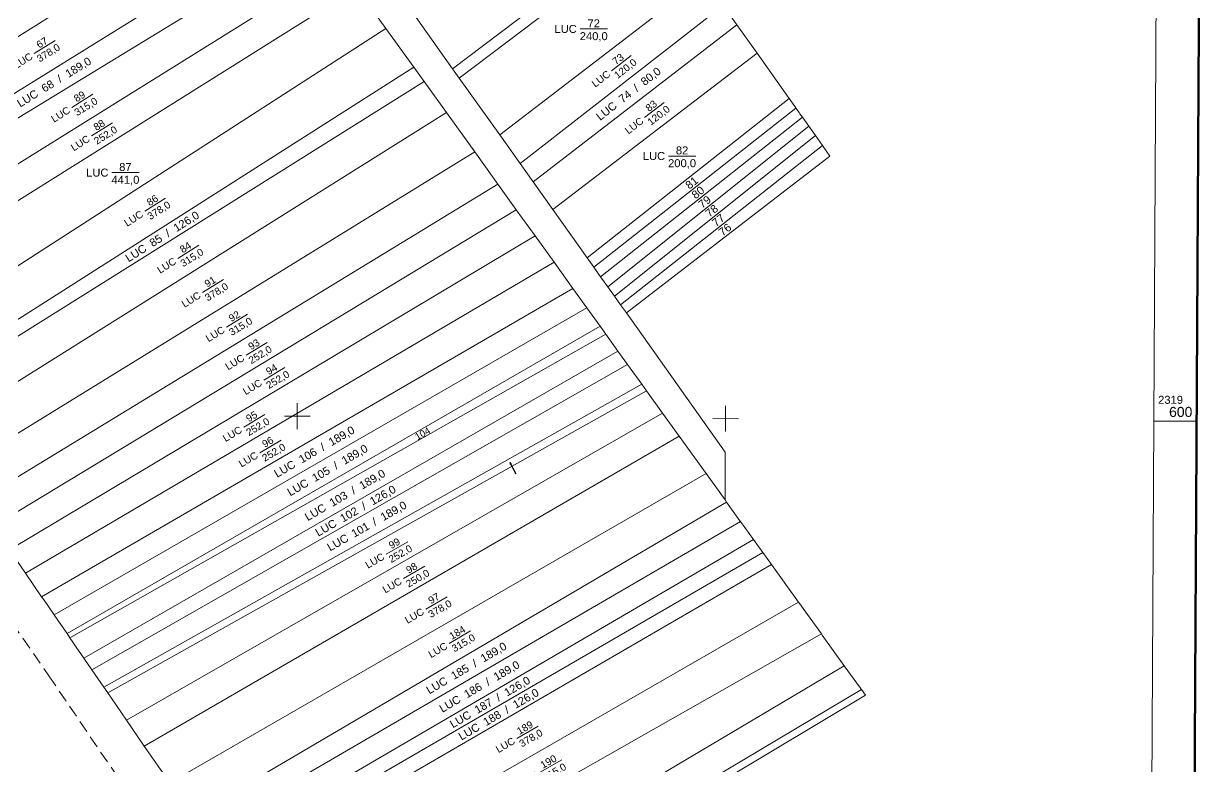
# Model space of a CAD drawing. Header units: metres. Extents: x 591850 to 11787372, y 2319432 to 2388242.
# Drawn here: x 11787157.5 to 11787305.3, y 2387949.5 to 2388042.2 of the extents above; entities that cross this region are included whole.
import ezdxf
from ezdxf.enums import TextEntityAlignment as Align

# ---------------------------------------------------------------- set-up
doc = ezdxf.new("R2010")
doc.units = ezdxf.units.M
doc.header["$MEASUREMENT"] = 0
doc.linetypes.add('DGN Style 3', pattern=[18.08141, 12.915293, -5.166117])
doc.linetypes.add('{tuong nha}', pattern=[2.3, 1.5, -0.8])
for name, color, linetype, lineweight in [('Level 10', 7, 'Continuous', 0), ('Level 13', 7, 'Continuous', 0), ('Level 2', 7, 'Continuous', 0), ('Level 22', 7, 'Continuous', 0), ('Level 4', 7, 'Continuous', 0), ('Level 63', 7, 'Continuous', 0)]:
    doc.layers.add(name, color=color, linetype=linetype, lineweight=lineweight)
doc.styles.get("Standard").update_dxf_attribs({"font": 'arial.ttf'})
doc.styles.add('Style-Arial', font='arial.ttf')
doc.dimstyles.get("Standard").update_dxf_attribs({"dimtxt": 0.18, "dimasz": 0.18, "dimexe": 1.25, "dimexo": 0.0625, "dimtad": 1, "dimdsep": 46, "dimtxsty": 'Standard', "dimcen": 0.09, "dimazin": 3, "dimtfac": 1, "dimtmove": 0, "dimatfit": 3})

# ---------------------------------------------------------------- blocks, each defined once
blk = doc.blocks.new('N_Thua_8')
at = {"layer": 'Level 13', "color": 7, "linetype": 'Continuous', "lineweight": 0}
blk.add_line((0, 0), (3.427591, 0), dxfattribs=at)
at = {"layer": 'Level 13', "color": 3, "linetype": 'Continuous', "lineweight": 0}
blk.add_text('LUC', height=1, dxfattribs=at).set_placement((-0.4, 0), align=Align.MIDDLE_RIGHT)
at = {"layer": 'Level 2', "color": 1, "linetype": 'Continuous', "lineweight": 0}
blk.add_text('87', height=1, dxfattribs=at).set_placement((1.713796, 0.2), align=Align.CENTER)
at = {"layer": 'Level 4', "color": 1, "linetype": 'Continuous', "lineweight": 0}
blk.add_text('441,0', height=1, dxfattribs=at).set_placement((1.713796, -0.4), align=Align.TOP_CENTER)
blk = doc.blocks.new('N_Thua_19')
at = {"layer": 'Level 13', "color": 7, "linetype": 'Continuous', "lineweight": 0}
blk.add_line((0, 0), (3.084832, 0), dxfattribs=at)
at = {"layer": 'Level 13', "color": 3, "linetype": 'Continuous', "lineweight": 0}
blk.add_text('LUC', height=0.9, dxfattribs=at).set_placement((-0.4, 0), align=Align.MIDDLE_RIGHT)
at = {"layer": 'Level 2', "color": 1, "linetype": 'Continuous', "lineweight": 0}
blk.add_text('91', height=0.9, dxfattribs=at).set_placement((1.542416, 0.2), align=Align.CENTER)
at = {"layer": 'Level 4', "color": 1, "linetype": 'Continuous', "lineweight": 0}
blk.add_text('378,0', height=0.9, dxfattribs=at).set_placement((1.542416, -0.4), align=Align.TOP_CENTER)
blk = doc.blocks.new('N_Thua_22')
at = {"layer": 'Level 13', "color": 7, "linetype": 'Continuous', "lineweight": 0}
blk.add_line((0, 0), (3.084832, 0), dxfattribs=at)
at = {"layer": 'Level 13', "color": 3, "linetype": 'Continuous', "lineweight": 0}
blk.add_text('LUC', height=0.9, dxfattribs=at).set_placement((-0.4, 0), align=Align.MIDDLE_RIGHT)
at = {"layer": 'Level 2', "color": 1, "linetype": 'Continuous', "lineweight": 0}
blk.add_text('86', height=0.9, dxfattribs=at).set_placement((1.542416, 0.2), align=Align.CENTER)
at = {"layer": 'Level 4', "color": 1, "linetype": 'Continuous', "lineweight": 0}
blk.add_text('378,0', height=0.9, dxfattribs=at).set_placement((1.542416, -0.4), align=Align.TOP_CENTER)
blk = doc.blocks.new('N_Thua_25')
at = {"layer": 'Level 13', "color": 7, "linetype": 'Continuous', "lineweight": 0}
blk.add_line((0, 0), (3.084832, 0), dxfattribs=at)
at = {"layer": 'Level 13', "color": 3, "linetype": 'Continuous', "lineweight": 0}
blk.add_text('LUC', height=0.9, dxfattribs=at).set_placement((-0.4, 0), align=Align.MIDDLE_RIGHT)
at = {"layer": 'Level 2', "color": 1, "linetype": 'Continuous', "lineweight": 0}
blk.add_text('67', height=0.9, dxfattribs=at).set_placement((1.542416, 0.2), align=Align.CENTER)
at = {"layer": 'Level 4', "color": 1, "linetype": 'Continuous', "lineweight": 0}
blk.add_text('378,0', height=0.9, dxfattribs=at).set_placement((1.542416, -0.4), align=Align.TOP_CENTER)
blk = doc.blocks.new('N_Thua_26')
at = {"layer": 'Level 13', "color": 7, "linetype": 'Continuous', "lineweight": 0}
blk.add_line((0, 0), (3.084832, 0), dxfattribs=at)
at = {"layer": 'Level 13', "color": 3, "linetype": 'Continuous', "lineweight": 0}
blk.add_text('LUC', height=0.9, dxfattribs=at).set_placement((-0.4, 0), align=Align.MIDDLE_RIGHT)
at = {"layer": 'Level 2', "color": 1, "linetype": 'Continuous', "lineweight": 0}
blk.add_text('189', height=0.9, dxfattribs=at).set_placement((1.542416, 0.2), align=Align.CENTER)
at = {"layer": 'Level 4', "color": 1, "linetype": 'Continuous', "lineweight": 0}
blk.add_text('378,0', height=0.9, dxfattribs=at).set_placement((1.542416, -0.4), align=Align.TOP_CENTER)
blk = doc.blocks.new('N_Thua_27')
at = {"layer": 'Level 13', "color": 7, "linetype": 'Continuous', "lineweight": 0}
blk.add_line((0, 0), (3.084832, 0), dxfattribs=at)
at = {"layer": 'Level 13', "color": 3, "linetype": 'Continuous', "lineweight": 0}
blk.add_text('LUC', height=0.9, dxfattribs=at).set_placement((-0.4, 0), align=Align.MIDDLE_RIGHT)
at = {"layer": 'Level 2', "color": 1, "linetype": 'Continuous', "lineweight": 0}
blk.add_text('97', height=0.9, dxfattribs=at).set_placement((1.542416, 0.2), align=Align.CENTER)
at = {"layer": 'Level 4', "color": 1, "linetype": 'Continuous', "lineweight": 0}
blk.add_text('378,0', height=0.9, dxfattribs=at).set_placement((1.542416, -0.4), align=Align.TOP_CENTER)
blk = doc.blocks.new('N_Thua_29')
at = {"layer": 'Level 13', "color": 7, "linetype": 'Continuous', "lineweight": 0}
blk.add_line((0, 0), (3.084832, 0), dxfattribs=at)
at = {"layer": 'Level 13', "color": 3, "linetype": 'Continuous', "lineweight": 0}
blk.add_text('LUC', height=0.9, dxfattribs=at).set_placement((-0.4, 0), align=Align.MIDDLE_RIGHT)
at = {"layer": 'Level 2', "color": 1, "linetype": 'Continuous', "lineweight": 0}
blk.add_text('89', height=0.9, dxfattribs=at).set_placement((1.542416, 0.2), align=Align.CENTER)
at = {"layer": 'Level 4', "color": 1, "linetype": 'Continuous', "lineweight": 0}
blk.add_text('315,0', height=0.9, dxfattribs=at).set_placement((1.542416, -0.4), align=Align.TOP_CENTER)
blk = doc.blocks.new('N_Thua_32')
at = {"layer": 'Level 13', "color": 7, "linetype": 'Continuous', "lineweight": 0}
blk.add_line((0, 0), (3.084832, 0), dxfattribs=at)
at = {"layer": 'Level 13', "color": 3, "linetype": 'Continuous', "lineweight": 0}
blk.add_text('LUC', height=0.9, dxfattribs=at).set_placement((-0.4, 0), align=Align.MIDDLE_RIGHT)
at = {"layer": 'Level 2', "color": 1, "linetype": 'Continuous', "lineweight": 0}
blk.add_text('84', height=0.9, dxfattribs=at).set_placement((1.542416, 0.2), align=Align.CENTER)
at = {"layer": 'Level 4', "color": 1, "linetype": 'Continuous', "lineweight": 0}
blk.add_text('315,0', height=0.9, dxfattribs=at).set_placement((1.542416, -0.4), align=Align.TOP_CENTER)
blk = doc.blocks.new('N_Thua_33')
at = {"layer": 'Level 13', "color": 7, "linetype": 'Continuous', "lineweight": 0}
blk.add_line((0, 0), (3.084832, 0), dxfattribs=at)
at = {"layer": 'Level 13', "color": 3, "linetype": 'Continuous', "lineweight": 0}
blk.add_text('LUC', height=0.9, dxfattribs=at).set_placement((-0.4, 0), align=Align.MIDDLE_RIGHT)
at = {"layer": 'Level 2', "color": 1, "linetype": 'Continuous', "lineweight": 0}
blk.add_text('190', height=0.9, dxfattribs=at).set_placement((1.542416, 0.2), align=Align.CENTER)
at = {"layer": 'Level 4', "color": 1, "linetype": 'Continuous', "lineweight": 0}
blk.add_text('315,0', height=0.9, dxfattribs=at).set_placement((1.542416, -0.4), align=Align.TOP_CENTER)
blk = doc.blocks.new('N_Thua_34')
at = {"layer": 'Level 13', "color": 7, "linetype": 'Continuous', "lineweight": 0}
blk.add_line((0, 0), (3.084832, 0), dxfattribs=at)
at = {"layer": 'Level 13', "color": 3, "linetype": 'Continuous', "lineweight": 0}
blk.add_text('LUC', height=0.9, dxfattribs=at).set_placement((-0.4, 0), align=Align.MIDDLE_RIGHT)
at = {"layer": 'Level 2', "color": 1, "linetype": 'Continuous', "lineweight": 0}
blk.add_text('92', height=0.9, dxfattribs=at).set_placement((1.542416, 0.2), align=Align.CENTER)
at = {"layer": 'Level 4', "color": 1, "linetype": 'Continuous', "lineweight": 0}
blk.add_text('315,0', height=0.9, dxfattribs=at).set_placement((1.542416, -0.4), align=Align.TOP_CENTER)
blk = doc.blocks.new('N_Thua_35')
at = {"layer": 'Level 13', "color": 7, "linetype": 'Continuous', "lineweight": 0}
blk.add_line((0, 0), (3.084832, 0), dxfattribs=at)
at = {"layer": 'Level 13', "color": 3, "linetype": 'Continuous', "lineweight": 0}
blk.add_text('LUC', height=0.9, dxfattribs=at).set_placement((-0.4, 0), align=Align.MIDDLE_RIGHT)
at = {"layer": 'Level 2', "color": 1, "linetype": 'Continuous', "lineweight": 0}
blk.add_text('184', height=0.9, dxfattribs=at).set_placement((1.542416, 0.2), align=Align.CENTER)
at = {"layer": 'Level 4', "color": 1, "linetype": 'Continuous', "lineweight": 0}
blk.add_text('315,0', height=0.9, dxfattribs=at).set_placement((1.542416, -0.4), align=Align.TOP_CENTER)
blk = doc.blocks.new('N_Thua_48')
at = {"layer": 'Level 13', "color": 7, "linetype": 'Continuous', "lineweight": 0}
blk.add_line((0, 0), (3.084832, 0), dxfattribs=at)
at = {"layer": 'Level 13', "color": 3, "linetype": 'Continuous', "lineweight": 0}
blk.add_text('LUC', height=0.9, dxfattribs=at).set_placement((-0.4, 0), align=Align.MIDDLE_RIGHT)
at = {"layer": 'Level 2', "color": 1, "linetype": 'Continuous', "lineweight": 0}
blk.add_text('93', height=0.9, dxfattribs=at).set_placement((1.542416, 0.2), align=Align.CENTER)
at = {"layer": 'Level 4', "color": 1, "linetype": 'Continuous', "lineweight": 0}
blk.add_text('252,0', height=0.9, dxfattribs=at).set_placement((1.542416, -0.4), align=Align.TOP_CENTER)
blk = doc.blocks.new('N_Thua_50')
at = {"layer": 'Level 13', "color": 7, "linetype": 'Continuous', "lineweight": 0}
blk.add_line((0, 0), (3.084832, 0), dxfattribs=at)
at = {"layer": 'Level 13', "color": 3, "linetype": 'Continuous', "lineweight": 0}
blk.add_text('LUC', height=0.9, dxfattribs=at).set_placement((-0.4, 0), align=Align.MIDDLE_RIGHT)
at = {"layer": 'Level 2', "color": 1, "linetype": 'Continuous', "lineweight": 0}
blk.add_text('99', height=0.9, dxfattribs=at).set_placement((1.542416, 0.2), align=Align.CENTER)
at = {"layer": 'Level 4', "color": 1, "linetype": 'Continuous', "lineweight": 0}
blk.add_text('252,0', height=0.9, dxfattribs=at).set_placement((1.542416, -0.4), align=Align.TOP_CENTER)
blk = doc.blocks.new('N_Thua_51')
at = {"layer": 'Level 13', "color": 7, "linetype": 'Continuous', "lineweight": 0}
blk.add_line((0, 0), (3.084832, 0), dxfattribs=at)
at = {"layer": 'Level 13', "color": 3, "linetype": 'Continuous', "lineweight": 0}
blk.add_text('LUC', height=0.9, dxfattribs=at).set_placement((-0.4, 0), align=Align.MIDDLE_RIGHT)
at = {"layer": 'Level 2', "color": 1, "linetype": 'Continuous', "lineweight": 0}
blk.add_text('96', height=0.9, dxfattribs=at).set_placement((1.542416, 0.2), align=Align.CENTER)
at = {"layer": 'Level 4', "color": 1, "linetype": 'Continuous', "lineweight": 0}
blk.add_text('252,0', height=0.9, dxfattribs=at).set_placement((1.542416, -0.4), align=Align.TOP_CENTER)
blk = doc.blocks.new('N_Thua_52')
at = {"layer": 'Level 13', "color": 7, "linetype": 'Continuous', "lineweight": 0}
blk.add_line((0, 0), (3.084832, 0), dxfattribs=at)
at = {"layer": 'Level 13', "color": 3, "linetype": 'Continuous', "lineweight": 0}
blk.add_text('LUC', height=0.9, dxfattribs=at).set_placement((-0.4, 0), align=Align.MIDDLE_RIGHT)
at = {"layer": 'Level 2', "color": 1, "linetype": 'Continuous', "lineweight": 0}
blk.add_text('88', height=0.9, dxfattribs=at).set_placement((1.542416, 0.2), align=Align.CENTER)
at = {"layer": 'Level 4', "color": 1, "linetype": 'Continuous', "lineweight": 0}
blk.add_text('252,0', height=0.9, dxfattribs=at).set_placement((1.542416, -0.4), align=Align.TOP_CENTER)
blk = doc.blocks.new('N_Thua_53')
at = {"layer": 'Level 13', "color": 7, "linetype": 'Continuous', "lineweight": 0}
blk.add_line((0, 0), (3.084832, 0), dxfattribs=at)
at = {"layer": 'Level 13', "color": 3, "linetype": 'Continuous', "lineweight": 0}
blk.add_text('LUC', height=0.9, dxfattribs=at).set_placement((-0.4, 0), align=Align.MIDDLE_RIGHT)
at = {"layer": 'Level 2', "color": 1, "linetype": 'Continuous', "lineweight": 0}
blk.add_text('95', height=0.9, dxfattribs=at).set_placement((1.542416, 0.2), align=Align.CENTER)
at = {"layer": 'Level 4', "color": 1, "linetype": 'Continuous', "lineweight": 0}
blk.add_text('252,0', height=0.9, dxfattribs=at).set_placement((1.542416, -0.4), align=Align.TOP_CENTER)
blk = doc.blocks.new('N_Thua_54')
at = {"layer": 'Level 13', "color": 7, "linetype": 'Continuous', "lineweight": 0}
blk.add_line((0, 0), (3.084832, 0), dxfattribs=at)
at = {"layer": 'Level 13', "color": 3, "linetype": 'Continuous', "lineweight": 0}
blk.add_text('LUC', height=0.9, dxfattribs=at).set_placement((-0.4, 0), align=Align.MIDDLE_RIGHT)
at = {"layer": 'Level 2', "color": 1, "linetype": 'Continuous', "lineweight": 0}
blk.add_text('94', height=0.9, dxfattribs=at).set_placement((1.542416, 0.2), align=Align.CENTER)
at = {"layer": 'Level 4', "color": 1, "linetype": 'Continuous', "lineweight": 0}
blk.add_text('252,0', height=0.9, dxfattribs=at).set_placement((1.542416, -0.4), align=Align.TOP_CENTER)
blk = doc.blocks.new('N_Thua_55')
at = {"layer": 'Level 13', "color": 7, "linetype": 'Continuous', "lineweight": 0}
blk.add_line((0, 0), (3.084832, 0), dxfattribs=at)
at = {"layer": 'Level 13', "color": 3, "linetype": 'Continuous', "lineweight": 0}
blk.add_text('LUC', height=0.9, dxfattribs=at).set_placement((-0.4, 0), align=Align.MIDDLE_RIGHT)
at = {"layer": 'Level 2', "color": 1, "linetype": 'Continuous', "lineweight": 0}
blk.add_text('98', height=0.9, dxfattribs=at).set_placement((1.542416, 0.2), align=Align.CENTER)
at = {"layer": 'Level 4', "color": 1, "linetype": 'Continuous', "lineweight": 0}
blk.add_text('250,0', height=0.9, dxfattribs=at).set_placement((1.542416, -0.4), align=Align.TOP_CENTER)
blk = doc.blocks.new('N_Thua_59')
at = {"layer": 'Level 13', "color": 7, "linetype": 'Continuous', "lineweight": 0}
blk.add_line((0, 0), (3.427591, 0), dxfattribs=at)
at = {"layer": 'Level 13', "color": 3, "linetype": 'Continuous', "lineweight": 0}
blk.add_text('LUC', height=1, dxfattribs=at).set_placement((-0.4, 0), align=Align.MIDDLE_RIGHT)
at = {"layer": 'Level 2', "color": 1, "linetype": 'Continuous', "lineweight": 0}
blk.add_text('72', height=1, dxfattribs=at).set_placement((1.713796, 0.2), align=Align.CENTER)
at = {"layer": 'Level 4', "color": 1, "linetype": 'Continuous', "lineweight": 0}
blk.add_text('240,0', height=1, dxfattribs=at).set_placement((1.713796, -0.4), align=Align.TOP_CENTER)
blk = doc.blocks.new('N_Thua_64')
at = {"layer": 'Level 13', "color": 7, "linetype": 'Continuous', "lineweight": 0}
blk.add_line((0, 0), (3.427591, 0), dxfattribs=at)
at = {"layer": 'Level 13', "color": 3, "linetype": 'Continuous', "lineweight": 0}
blk.add_text('LUC', height=1, dxfattribs=at).set_placement((-0.4, 0), align=Align.MIDDLE_RIGHT)
at = {"layer": 'Level 2', "color": 1, "linetype": 'Continuous', "lineweight": 0}
blk.add_text('82', height=1, dxfattribs=at).set_placement((1.713796, 0.2), align=Align.CENTER)
at = {"layer": 'Level 4', "color": 1, "linetype": 'Continuous', "lineweight": 0}
blk.add_text('200,0', height=1, dxfattribs=at).set_placement((1.713796, -0.4), align=Align.TOP_CENTER)
blk = doc.blocks.new('N_Th1')
at = {"layer": 'Level 13', "color": 3, "linetype": 'Continuous', "lineweight": 0}
blk.add_text('LUC', height=1, dxfattribs=at).set_placement((-1.9334, 0), align=Align.MIDDLE_RIGHT)
at = {"layer": 'Level 13', "color": 7, "linetype": 'Continuous', "lineweight": 0}
blk.add_text('/', height=1, dxfattribs=at).set_placement((1.9334, 0), align=Align.MIDDLE_LEFT)
at = {"layer": 'Level 2', "color": 1, "linetype": 'Continuous', "lineweight": 0}
blk.add_text('103', height=1, dxfattribs=at).set_placement((0, 0), align=Align.MIDDLE_CENTER)
at = {"layer": 'Level 4', "color": 1, "linetype": 'Continuous', "lineweight": 0}
blk.add_text('189,0', height=1, dxfattribs=at).set_placement((3.1222, 0), align=Align.MIDDLE_LEFT)
blk = doc.blocks.new('N_Th1_1')
at = {"layer": 'Level 13', "color": 3, "linetype": 'Continuous', "lineweight": 0}
blk.add_text('LUC', height=1, dxfattribs=at).set_placement((-1.93725, 0), align=Align.MIDDLE_RIGHT)
at = {"layer": 'Level 13', "color": 7, "linetype": 'Continuous', "lineweight": 0}
blk.add_text('/', height=1, dxfattribs=at).set_placement((1.93725, 0), align=Align.MIDDLE_LEFT)
at = {"layer": 'Level 2', "color": 1, "linetype": 'Continuous', "lineweight": 0}
blk.add_text('105', height=1, dxfattribs=at).set_placement((0, 0), align=Align.MIDDLE_CENTER)
at = {"layer": 'Level 4', "color": 1, "linetype": 'Continuous', "lineweight": 0}
blk.add_text('189,0', height=1, dxfattribs=at).set_placement((3.12605, 0), align=Align.MIDDLE_LEFT)
blk = doc.blocks.new('N_Th1_2')
at = {"layer": 'Level 13', "color": 3, "linetype": 'Continuous', "lineweight": 0}
blk.add_text('LUC', height=1, dxfattribs=at).set_placement((-1.8366, 0), align=Align.MIDDLE_RIGHT)
at = {"layer": 'Level 13', "color": 7, "linetype": 'Continuous', "lineweight": 0}
blk.add_text('/', height=1, dxfattribs=at).set_placement((1.8366, 0), align=Align.MIDDLE_LEFT)
at = {"layer": 'Level 2', "color": 1, "linetype": 'Continuous', "lineweight": 0}
blk.add_text('101', height=1, dxfattribs=at).set_placement((0, 0), align=Align.MIDDLE_CENTER)
at = {"layer": 'Level 4', "color": 1, "linetype": 'Continuous', "lineweight": 0}
blk.add_text('189,0', height=1, dxfattribs=at).set_placement((3.0254, 0), align=Align.MIDDLE_LEFT)
blk = doc.blocks.new('N_Th1_6')
at = {"layer": 'Level 13', "color": 3, "linetype": 'Continuous', "lineweight": 0}
blk.add_text('LUC', height=1, dxfattribs=at).set_placement((-1.54585, 0), align=Align.MIDDLE_RIGHT)
at = {"layer": 'Level 13', "color": 7, "linetype": 'Continuous', "lineweight": 0}
blk.add_text('/', height=1, dxfattribs=at).set_placement((1.54585, 0), align=Align.MIDDLE_LEFT)
at = {"layer": 'Level 2', "color": 1, "linetype": 'Continuous', "lineweight": 0}
blk.add_text('68', height=1, dxfattribs=at).set_placement((0, 0), align=Align.MIDDLE_CENTER)
at = {"layer": 'Level 4', "color": 1, "linetype": 'Continuous', "lineweight": 0}
blk.add_text('189,0', height=1, dxfattribs=at).set_placement((2.73465, 0), align=Align.MIDDLE_LEFT)
blk = doc.blocks.new('N_Th1_7')
at = {"layer": 'Level 13', "color": 3, "linetype": 'Continuous', "lineweight": 0}
blk.add_text('LUC', height=1, dxfattribs=at).set_placement((-1.93345, 0), align=Align.MIDDLE_RIGHT)
at = {"layer": 'Level 13', "color": 7, "linetype": 'Continuous', "lineweight": 0}
blk.add_text('/', height=1, dxfattribs=at).set_placement((1.93345, 0), align=Align.MIDDLE_LEFT)
at = {"layer": 'Level 2', "color": 1, "linetype": 'Continuous', "lineweight": 0}
blk.add_text('106', height=1, dxfattribs=at).set_placement((0, 0), align=Align.MIDDLE_CENTER)
at = {"layer": 'Level 4', "color": 1, "linetype": 'Continuous', "lineweight": 0}
blk.add_text('189,0', height=1, dxfattribs=at).set_placement((3.12225, 0), align=Align.MIDDLE_LEFT)
blk = doc.blocks.new('N_Th1_8')
at = {"layer": 'Level 13', "color": 3, "linetype": 'Continuous', "lineweight": 0}
blk.add_text('LUC', height=1, dxfattribs=at).set_placement((-1.9372, 0), align=Align.MIDDLE_RIGHT)
at = {"layer": 'Level 13', "color": 7, "linetype": 'Continuous', "lineweight": 0}
blk.add_text('/', height=1, dxfattribs=at).set_placement((1.9372, 0), align=Align.MIDDLE_LEFT)
at = {"layer": 'Level 2', "color": 1, "linetype": 'Continuous', "lineweight": 0}
blk.add_text('185', height=1, dxfattribs=at).set_placement((0, 0), align=Align.MIDDLE_CENTER)
at = {"layer": 'Level 4', "color": 1, "linetype": 'Continuous', "lineweight": 0}
blk.add_text('189,0', height=1, dxfattribs=at).set_placement((3.126, 0), align=Align.MIDDLE_LEFT)
blk = doc.blocks.new('N_Th1_9')
at = {"layer": 'Level 13', "color": 3, "linetype": 'Continuous', "lineweight": 0}
blk.add_text('LUC', height=1, dxfattribs=at).set_placement((-1.93345, 0), align=Align.MIDDLE_RIGHT)
at = {"layer": 'Level 13', "color": 7, "linetype": 'Continuous', "lineweight": 0}
blk.add_text('/', height=1, dxfattribs=at).set_placement((1.93345, 0), align=Align.MIDDLE_LEFT)
at = {"layer": 'Level 2', "color": 1, "linetype": 'Continuous', "lineweight": 0}
blk.add_text('186', height=1, dxfattribs=at).set_placement((0, 0), align=Align.MIDDLE_CENTER)
at = {"layer": 'Level 4', "color": 1, "linetype": 'Continuous', "lineweight": 0}
blk.add_text('189,0', height=1, dxfattribs=at).set_placement((3.12235, 0), align=Align.MIDDLE_LEFT)
blk = doc.blocks.new('N_Th1_14')
at = {"layer": 'Level 13', "color": 3, "linetype": 'Continuous', "lineweight": 0}
blk.add_text('LUC', height=1, dxfattribs=at).set_placement((-1.9281, 0), align=Align.MIDDLE_RIGHT)
at = {"layer": 'Level 13', "color": 7, "linetype": 'Continuous', "lineweight": 0}
blk.add_text('/', height=1, dxfattribs=at).set_placement((1.9281, 0), align=Align.MIDDLE_LEFT)
at = {"layer": 'Level 2', "color": 1, "linetype": 'Continuous', "lineweight": 0}
blk.add_text('102', height=1, dxfattribs=at).set_placement((0, 0), align=Align.MIDDLE_CENTER)
at = {"layer": 'Level 4', "color": 1, "linetype": 'Continuous', "lineweight": 0}
blk.add_text('126,0', height=1, dxfattribs=at).set_placement((3.1169, 0), align=Align.MIDDLE_LEFT)
blk = doc.blocks.new('N_Th1_15')
at = {"layer": 'Level 13', "color": 3, "linetype": 'Continuous', "lineweight": 0}
blk.add_text('LUC', height=1, dxfattribs=at).set_placement((-1.9334, 0), align=Align.MIDDLE_RIGHT)
at = {"layer": 'Level 13', "color": 7, "linetype": 'Continuous', "lineweight": 0}
blk.add_text('/', height=1, dxfattribs=at).set_placement((1.9334, 0), align=Align.MIDDLE_LEFT)
at = {"layer": 'Level 2', "color": 1, "linetype": 'Continuous', "lineweight": 0}
blk.add_text('187', height=1, dxfattribs=at).set_placement((0, 0), align=Align.MIDDLE_CENTER)
at = {"layer": 'Level 4', "color": 1, "linetype": 'Continuous', "lineweight": 0}
blk.add_text('126,0', height=1, dxfattribs=at).set_placement((3.1222, 0), align=Align.MIDDLE_LEFT)
blk = doc.blocks.new('N_Th1_18')
at = {"layer": 'Level 13', "color": 3, "linetype": 'Continuous', "lineweight": 0}
blk.add_text('LUC', height=1, dxfattribs=at).set_placement((-1.9342, 0), align=Align.MIDDLE_RIGHT)
at = {"layer": 'Level 13', "color": 7, "linetype": 'Continuous', "lineweight": 0}
blk.add_text('/', height=1, dxfattribs=at).set_placement((1.9342, 0), align=Align.MIDDLE_LEFT)
at = {"layer": 'Level 2', "color": 1, "linetype": 'Continuous', "lineweight": 0}
blk.add_text('188', height=1, dxfattribs=at).set_placement((0, 0), align=Align.MIDDLE_CENTER)
at = {"layer": 'Level 4', "color": 1, "linetype": 'Continuous', "lineweight": 0}
blk.add_text('126,0', height=1, dxfattribs=at).set_placement((3.123, 0), align=Align.MIDDLE_LEFT)
blk = doc.blocks.new('N_Th1_19')
at = {"layer": 'Level 13', "color": 3, "linetype": 'Continuous', "lineweight": 0}
blk.add_text('LUC', height=1, dxfattribs=at).set_placement((-1.5489, 0), align=Align.MIDDLE_RIGHT)
at = {"layer": 'Level 13', "color": 7, "linetype": 'Continuous', "lineweight": 0}
blk.add_text('/', height=1, dxfattribs=at).set_placement((1.5489, 0), align=Align.MIDDLE_LEFT)
at = {"layer": 'Level 2', "color": 1, "linetype": 'Continuous', "lineweight": 0}
blk.add_text('85', height=1, dxfattribs=at).set_placement((0, 0), align=Align.MIDDLE_CENTER)
at = {"layer": 'Level 4', "color": 1, "linetype": 'Continuous', "lineweight": 0}
blk.add_text('126,0', height=1, dxfattribs=at).set_placement((2.7377, 0), align=Align.MIDDLE_LEFT)
blk = doc.blocks.new('N_Thua_79')
at = {"layer": 'Level 13', "color": 7, "linetype": 'Continuous', "lineweight": 0}
blk.add_line((0, 0), (3.084832, 0), dxfattribs=at)
at = {"layer": 'Level 13', "color": 3, "linetype": 'Continuous', "lineweight": 0}
blk.add_text('LUC', height=0.9, dxfattribs=at).set_placement((-0.4, 0), align=Align.MIDDLE_RIGHT)
at = {"layer": 'Level 2', "color": 1, "linetype": 'Continuous', "lineweight": 0}
blk.add_text('73', height=0.9, dxfattribs=at).set_placement((1.542416, 0.2), align=Align.CENTER)
at = {"layer": 'Level 4', "color": 1, "linetype": 'Continuous', "lineweight": 0}
blk.add_text('120,0', height=0.9, dxfattribs=at).set_placement((1.542416, -0.4), align=Align.TOP_CENTER)
blk = doc.blocks.new('N_Thua_85')
at = {"layer": 'Level 13', "color": 7, "linetype": 'Continuous', "lineweight": 0}
blk.add_line((0, 0), (3.084832, 0), dxfattribs=at)
at = {"layer": 'Level 13', "color": 3, "linetype": 'Continuous', "lineweight": 0}
blk.add_text('LUC', height=0.9, dxfattribs=at).set_placement((-0.4, 0), align=Align.MIDDLE_RIGHT)
at = {"layer": 'Level 2', "color": 1, "linetype": 'Continuous', "lineweight": 0}
blk.add_text('83', height=0.9, dxfattribs=at).set_placement((1.542416, 0.2), align=Align.CENTER)
at = {"layer": 'Level 4', "color": 1, "linetype": 'Continuous', "lineweight": 0}
blk.add_text('120,0', height=0.9, dxfattribs=at).set_placement((1.542416, -0.4), align=Align.TOP_CENTER)
blk = doc.blocks.new('N_Th1_49')
at = {"layer": 'Level 13', "color": 3, "linetype": 'Continuous', "lineweight": 0}
blk.add_text('LUC', height=1, dxfattribs=at).set_placement((-1.5428, 0), align=Align.MIDDLE_RIGHT)
at = {"layer": 'Level 13', "color": 7, "linetype": 'Continuous', "lineweight": 0}
blk.add_text('/', height=1, dxfattribs=at).set_placement((1.5428, 0), align=Align.MIDDLE_LEFT)
at = {"layer": 'Level 2', "color": 1, "linetype": 'Continuous', "lineweight": 0}
blk.add_text('74', height=1, dxfattribs=at).set_placement((0, 0), align=Align.MIDDLE_CENTER)
at = {"layer": 'Level 4', "color": 1, "linetype": 'Continuous', "lineweight": 0}
blk.add_text('80,0', height=1, dxfattribs=at).set_placement((2.7316, 0), align=Align.MIDDLE_LEFT)
blk = doc.blocks.new('N_TNho_29')
at = {"layer": 'Level 2', "color": 1, "linetype": 'Continuous', "lineweight": 0}
blk.add_text('104', height=0.85, dxfattribs=at).set_placement((0, 0), align=Align.MIDDLE_CENTER)
blk = doc.blocks.new('N_TNho_33')
at = {"layer": 'Level 2', "color": 1, "linetype": 'Continuous', "lineweight": 0}
blk.add_text('76', height=1, dxfattribs=at).set_placement((0, 0), align=Align.MIDDLE_CENTER)
blk = doc.blocks.new('N_TNho_36')
at = {"layer": 'Level 2', "color": 1, "linetype": 'Continuous', "lineweight": 0}
blk.add_text('78', height=1, dxfattribs=at).set_placement((0, 0), align=Align.MIDDLE_CENTER)
blk = doc.blocks.new('N_TNho_37')
at = {"layer": 'Level 2', "color": 1, "linetype": 'Continuous', "lineweight": 0}
blk.add_text('77', height=1, dxfattribs=at).set_placement((0, 0), align=Align.MIDDLE_CENTER)
blk = doc.blocks.new('N_TNho_38')
at = {"layer": 'Level 2', "color": 1, "linetype": 'Continuous', "lineweight": 0}
blk.add_text('79', height=1, dxfattribs=at).set_placement((0, 0), align=Align.MIDDLE_CENTER)
blk = doc.blocks.new('N_TNho_39')
at = {"layer": 'Level 2', "color": 1, "linetype": 'Continuous', "lineweight": 0}
blk.add_text('81', height=1, dxfattribs=at).set_placement((0, 0), align=Align.MIDDLE_CENTER)
blk = doc.blocks.new('N_TNho_40')
at = {"layer": 'Level 2', "color": 1, "linetype": 'Continuous', "lineweight": 0}
blk.add_text('80', height=1, dxfattribs=at).set_placement((0, 0), align=Align.MIDDLE_CENTER)
blk = doc.blocks.new('TerminatorOpen_0.5')
at = {"color": 0, "linetype": 'ByBlock', "lineweight": -2}
for q in [(-1, 0.25), (-1, 0), (-1, -0.25)]:
    blk.add_line((0, 0), q, dxfattribs=at)

msp = doc.modelspace()

# ---------------------------------------------------------------- linework, layer by layer
at = {"layer": 'Level 10', "color": 7, "linetype": 'Continuous', "lineweight": 0, "flags": 128}
for points in [[(11787125.2, 2388020.85), (11787188.94, 2388060.82)], [(11787128.38, 2388016.24), (11787192.44, 2388055.96)], [(11787211.08, 2388036.61), (11787236.75, 2388056.04)], [(11787211.91, 2388035.44), (11787237.58, 2388054.88)], [(11787129.85, 2388014.09), (11787194.3, 2388053.37)], [(11787132.78, 2388009.83), (11787196.91, 2388049.75)], [(11787216.96, 2388028.36), (11787242.49, 2388047.93)], [(11787135.03, 2388006.55), (11787199.09, 2388046.73)], [(11787199.09, 2388046.73), (11787202.75, 2388041.63)], [(11787205.32, 2388044.71), (11787211.08, 2388036.61)], [(11787219.52, 2388024.76), (11787244.91, 2388044.52)], [(11787245.74, 2388043.34), (11787246.61, 2388042.11)], [(11787139.1, 2388000.64), (11787202.75, 2388041.63)], [(11787202.75, 2388041.63), (11787206.24, 2388036.79)], [(11787221.14, 2388022.48), (11787246.61, 2388042.11)], [(11787246.61, 2388042.11), (11787249.12, 2388038.56)], [(11787223.61, 2388019.01), (11787249.12, 2388038.56)], [(11787249.12, 2388038.56), (11787253.14, 2388032.89)], [(11787142.24, 2387996.07), (11787206.24, 2388036.79)], [(11787206.24, 2388036.79), (11787207.51, 2388035.02)], [(11787211.08, 2388036.61), (11787211.91, 2388035.44)], [(11787143.18, 2387994.71), (11787207.51, 2388035.02)], [(11787207.51, 2388035.02), (11787210.31, 2388031.13)], [(11787211.91, 2388035.44), (11787216.96, 2388028.36)], [(11787227.9, 2388012.98), (11787253.14, 2388032.89)], [(11787253.14, 2388032.89), (11787253.97, 2388031.72), (11787253.98, 2388031.7)], [(11787228.72, 2388011.83), (11787253.98, 2388031.7)], [(11787253.98, 2388031.7), (11787254.37, 2388031.16), (11787254.49, 2388030.99), (11787254.79, 2388030.57)], [(11787145.88, 2387990.78), (11787210.31, 2388031.13)], [(11787210.31, 2388031.13), (11787213.84, 2388026.23)], [(11787229.58, 2388010.62), (11787254.79, 2388030.57)], [(11787254.79, 2388030.57), (11787255.58, 2388029.45)], [(11787216.96, 2388028.36), (11787219.52, 2388024.76)], [(11787230.46, 2388009.39), (11787255.58, 2388029.45)], [(11787231.29, 2388008.22), (11787256.41, 2388028.28)], [(11787255.58, 2388029.45), (11787256.41, 2388028.28)], [(11787256.41, 2388028.28), (11787257.3, 2388027.01)], [(11787232.06, 2388007.14), (11787257.3, 2388027.01)], [(11787232.79, 2388006.12), (11787258.23, 2388025.7), (11787257.3, 2388027.01)], [(11787148.96, 2387986.3), (11787213.84, 2388026.23)], [(11787213.84, 2388026.23), (11787216.73, 2388022.21)], [(11787219.52, 2388024.76), (11787221.14, 2388022.48)], [(11787221.14, 2388022.48), (11787223.61, 2388019.01)], [(11787151.57, 2387982.51), (11787216.73, 2388022.21)], [(11787216.73, 2388022.21), (11787219.04, 2388019)], [(11787153.65, 2387979.49), (11787219.04, 2388019)], [(11787219.04, 2388019), (11787221.38, 2388015.75)], [(11787223.61, 2388019.01), (11787227.9, 2388012.98)], [(11787155.7, 2387976.51), (11787221.38, 2388015.75)], [(11787221.38, 2388015.75), (11787223.76, 2388012.44)], [(11787157.7, 2387973.6), (11787223.76, 2388012.44)], [(11787223.76, 2388012.44), (11787226.12, 2388009.17)], [(11787227.9, 2388012.98), (11787228.72, 2388011.83)], [(11787228.72, 2388011.83), (11787229.58, 2388010.62)], [(11787229.58, 2388010.62), (11787230.46, 2388009.39)], [(11787159.72, 2387970.66), (11787226.12, 2388009.17)], [(11787226.12, 2388009.17), (11787227.85, 2388006.76)], [(11787230.46, 2388009.39), (11787231.29, 2388008.22)], [(11787231.29, 2388008.22), (11787232.06, 2388007.14)], [(11787161.27, 2387968.41), (11787227.85, 2388006.76)], [(11787227.85, 2388006.76), (11787229.5, 2388004.46)], [(11787232.06, 2388007.14), (11787232.79, 2388006.12)], [(11787232.79, 2388006.12), (11787245.16, 2387988.73)], [(11787162.89, 2387966.05), (11787229.5, 2388004.46)], [(11787163.25, 2387965.52), (11787230.24, 2388003.44)], [(11787229.5, 2388004.46), (11787230.24, 2388003.44)], [(11787230.24, 2388003.44), (11787231.74, 2388001.35)], [(11787165.01, 2387962.97), (11787231.74, 2388001.35)], [(11787231.74, 2388001.35), (11787232.95, 2387999.67)], [(11787165.99, 2387961.55), (11787232.95, 2387999.67)], [(11787232.95, 2387999.67), (11787234.71, 2387997.22)], [(11787167.49, 2387959.36), (11787234.71, 2387997.22)], [(11787234.71, 2387997.22), (11787235.31, 2387996.39)], [(11787167.99, 2387958.64), (11787235.31, 2387996.39)], [(11787235.31, 2387996.39), (11787237.32, 2387993.6)], [(11787170.32, 2387955.24), (11787237.32, 2387993.6)], [(11787237.32, 2387993.6), (11787239.4, 2387990.7)], [(11787172.55, 2387952.01), (11787239.4, 2387990.7)], [(11787239.4, 2387990.7), (11787242.75, 2387986.06)], [(11787175.72, 2387947.4), (11787242.75, 2387986.06)], [(11787242.75, 2387986.06), (11787245.13, 2387982.75), (11787245.32, 2387982.48)], [(11787178.56, 2387943.27), (11787245.32, 2387982.48)], [(11787245.32, 2387982.48), (11787246.99, 2387980.15), (11787247.06, 2387980.07)], [(11787180.07, 2387941.07), (11787247.06, 2387980.07)], [(11787247.06, 2387980.07), (11787248.69, 2387977.8)], [(11787155.7, 2387976.51), (11787157.7, 2387973.6)], [(11787181.68, 2387938.72), (11787248.69, 2387977.8)], [(11787248.69, 2387977.8), (11787249.85, 2387976.18)], [(11787182.68, 2387937.27), (11787249.85, 2387976.18)], [(11787249.85, 2387976.18), (11787250.4, 2387975.42), (11787250.93, 2387974.68)], [(11787157.7, 2387973.6), (11787159.72, 2387970.66)], [(11787183.76, 2387935.7), (11787250.93, 2387974.68)], [(11787250.93, 2387974.68), (11787254.31, 2387969.98)], [(11787159.72, 2387970.66), (11787159.93, 2387970.35), (11787161.27, 2387968.41)], [(11787186.86, 2387931.2), (11787254.31, 2387969.98)], [(11787254.31, 2387969.98), (11787254.35, 2387969.93), (11787257.17, 2387966.01)], [(11787161.27, 2387968.41), (11787161.82, 2387967.6), (11787162.89, 2387966.05)], [(11787162.89, 2387966.05), (11787163.25, 2387965.52)], [(11787163.25, 2387965.52), (11787163.61, 2387965), (11787164.04, 2387964.38), (11787165.01, 2387962.97)], [(11787189.4, 2387927.51), (11787257.17, 2387966.01)], [(11787257.17, 2387966.01), (11787257.27, 2387965.87), (11787260.02, 2387962.05)], [(11787165.01, 2387962.97), (11787165.99, 2387961.55)], [(11787192.99, 2387922.28), (11787260.02, 2387962.05)], [(11787260.02, 2387962.05), (11787262.05, 2387959.23), (11787262.09, 2387959.18), (11787262.16, 2387959.08)], [(11787165.99, 2387961.55), (11787167.49, 2387959.36)], [(11787167.49, 2387959.36), (11787167.99, 2387958.64)], [(11787195.15, 2387919.15), (11787262.16, 2387959.08)], [(11787195.15, 2387919.15), (11787195.22, 2387919.05), (11787195.26, 2387918.99), (11787195.69, 2387918.35), (11787244.94, 2387947.75), (11787262.69, 2387958.35), (11787262.16, 2387959.08)], [(11787167.99, 2387958.64), (11787168.43, 2387957.99), (11787170.32, 2387955.24)], [(11787170.32, 2387955.24), (11787172.55, 2387952.01)], [(11787172.55, 2387952.01), (11787175.72, 2387947.4)]]:
    msp.add_lwpolyline(points, dxfattribs=at)
at = {"layer": 'Level 10', "color": 7, "linetype": 'DGN Style 3', "lineweight": 0, "flags": 128}
msp.add_lwpolyline([(11787245.13, 2387982.75), (11787245.16, 2387988.73)], dxfattribs=at)
at = {"layer": 'Level 22', "color": 7, "linetype": '{tuong nha}', "lineweight": 0}
for p, q in [((11787149.53, 2387976.82), (11787160.63, 2387960.78)), ((11787149.53, 2387976.82), (11787160.63, 2387960.78)), ((11787149.53, 2387976.82), (11787160.63, 2387960.78)), ((11787160.63, 2387960.78), (11787170.28, 2387946.58)), ((11787160.63, 2387960.78), (11787170.28, 2387946.58)), ((11787160.63, 2387960.78), (11787170.28, 2387946.58))]:
    msp.add_line(p, q, dxfattribs=at)
at = {"layer": 'Level 63', "color": 7, "linetype": 'Continuous', "lineweight": 0}
for p, q in [((11787191.67, 2387994.82), (11787191.65, 2387991.59)), ((11787245.19, 2387994.52), (11787245.18, 2387991.29)), ((11787190.06, 2387993.21), (11787193.27, 2387993.2)), ((11787243.58, 2387992.92), (11787246.79, 2387992.9)), ((11787298.71, 2387992.61), (11787304.06, 2387992.58))]:
    msp.add_line(p, q, dxfattribs=at)
at = {"layer": 'Level 63', "color": 7, "linetype": 'Continuous', "lineweight": 140, "flags": 128}
msp.add_lwpolyline([(11786919.91, 2388215.45), (11787305.28, 2388213.31), (11787303.14, 2387825.69), (11786917.79, 2387827.83), (11786919.91, 2388215.45)], close=True, dxfattribs=at)
at = {"layer": 'Level 63', "color": 7, "linetype": 'Continuous', "lineweight": 0, "flags": 128}
msp.add_lwpolyline([(11786925.24, 2388210.04), (11787299.89, 2388207.96), (11787297.82, 2387831.1), (11786923.17, 2387833.19), (11786925.24, 2388210.04)], close=True, dxfattribs=at)

# ---------------------------------------------------------------- block references
at = {"layer": 'Level 2', "color": 1, "linetype": 'Continuous', "lineweight": 0}
for name, p in [('N_Thua_59', (11787227, 2388041.58)), ('N_Thua_64', (11787238.04, 2388025.71)), ('N_Thua_8', (11787168.47, 2388023.64))]:
    msp.add_blockref(name, p, dxfattribs=at)
for name, p, rotation in [('N_Thua_25', (11787158.8, 2388038.5), 31.965675), ('N_Thua_79', (11787230.93, 2388036.36), 37.630332), ('N_Th1_6', (11787160.47, 2388034.45), 31.52874), ('N_Th1_49', (11787232.62, 2388033.14), 38.03815), ('N_Thua_29', (11787163.49, 2388031.78), 32.07034), ('N_Thua_85', (11787235.08, 2388030.52), 37.776501), ('N_Thua_52', (11787165.95, 2388028.21), 32.262742), ('N_TNho_39', (11787240.96, 2388022.37), 38.420849), ('N_Thua_22', (11787172.61, 2388018.8), 32.631528), ('N_TNho_40', (11787241.74, 2388021.16), 38.511834), ('N_TNho_38', (11787242.57, 2388019.98), 38.757373), ('N_TNho_36', (11787243.46, 2388018.86), 38.757373), ('N_Th1_19', (11787173.99, 2388015.15), 32.233457), ('N_TNho_37', (11787244.29, 2388017.69), 38.758394), ('N_TNho_33', (11787245.12, 2388016.51), 38.354134), ('N_Thua_32', (11787176.74, 2388012.92), 32.220786), ('N_Thua_19', (11787179.81, 2388008.65), 31.781724), ('N_Thua_34', (11787182.82, 2388004.34), 31.520693), ('N_Thua_48', (11787185.27, 2388000.82), 31.312145), ('N_Thua_54', (11787187.47, 2387997.71), 31.025109), ('N_Thua_53', (11787184.97, 2387991.84), 30.620856), ('N_Th1_7', (11787192.98, 2387988.31), 30.120828), ('N_TNho_29', (11787207.32, 2387991.05), 29.686019), ('N_Thua_51', (11787186.97, 2387988.65), 30.282154), ('N_Th1_1', (11787194.62, 2387985.99), 30.142459), ('N_Th1', (11787196.81, 2387982.89), 30.079604), ('N_Th1_14', (11787198.13, 2387980.93), 29.826438), ('N_Th1_2', (11787199.54, 2387979.03), 29.566691), ('N_Thua_50', (11787202.79, 2387976), 29.964291), ('N_Thua_55', (11787204.95, 2387972.92), 30.236505), ('N_Thua_27', (11787207.73, 2387969.12), 30.143393), ('N_Thua_35', (11787210.66, 2387964.84), 30.600399), ('N_Th1_8', (11787211.99, 2387961.28), 30.375163), ('N_Th1_9', (11787213.62, 2387958.97), 30.42295), ('N_Th1_15', (11787214.93, 2387957.03), 30.251341), ('N_Th1_18', (11787216.01, 2387955.5), 30.299936), ('N_Thua_26', (11787219.1, 2387952.97), 30.073428), ('N_Thua_33', (11787222.04, 2387948.74), 29.776913)]:
    msp.add_blockref(name, p, dxfattribs=dict(at, rotation=rotation))

# ---------------------------------------------------------------- texts
at = {"layer": 'Level 63', "color": 7, "linetype": 'Continuous', "lineweight": 0}
msp.add_text('2319', height=1, dxfattribs=at).set_placement((11787299.25, 2387994.76))
msp.add_text('600', height=1.25, dxfattribs=at).set_placement((11787303.53, 2387993.12), align=Align.RIGHT)

# ---------------------------------------------------------------- leaders
at = {"layer": 'Level 13', "color": 1, "linetype": 'Continuous', "lineweight": 13}
msp.add_leader([(11787218.22, 2387987.43), (11787219, 2387986.01)], dimstyle='Standard', override={"dimtxt": 0.4, "dimasz": 0.24, "dimgap": 0.2, "dimtad": 1, "dimtxsty": 'Style-Arial', "dimldrblk": 'TerminatorOpen_0.5'}, dxfattribs=at)

doc.saveas('drawing.dxf')
